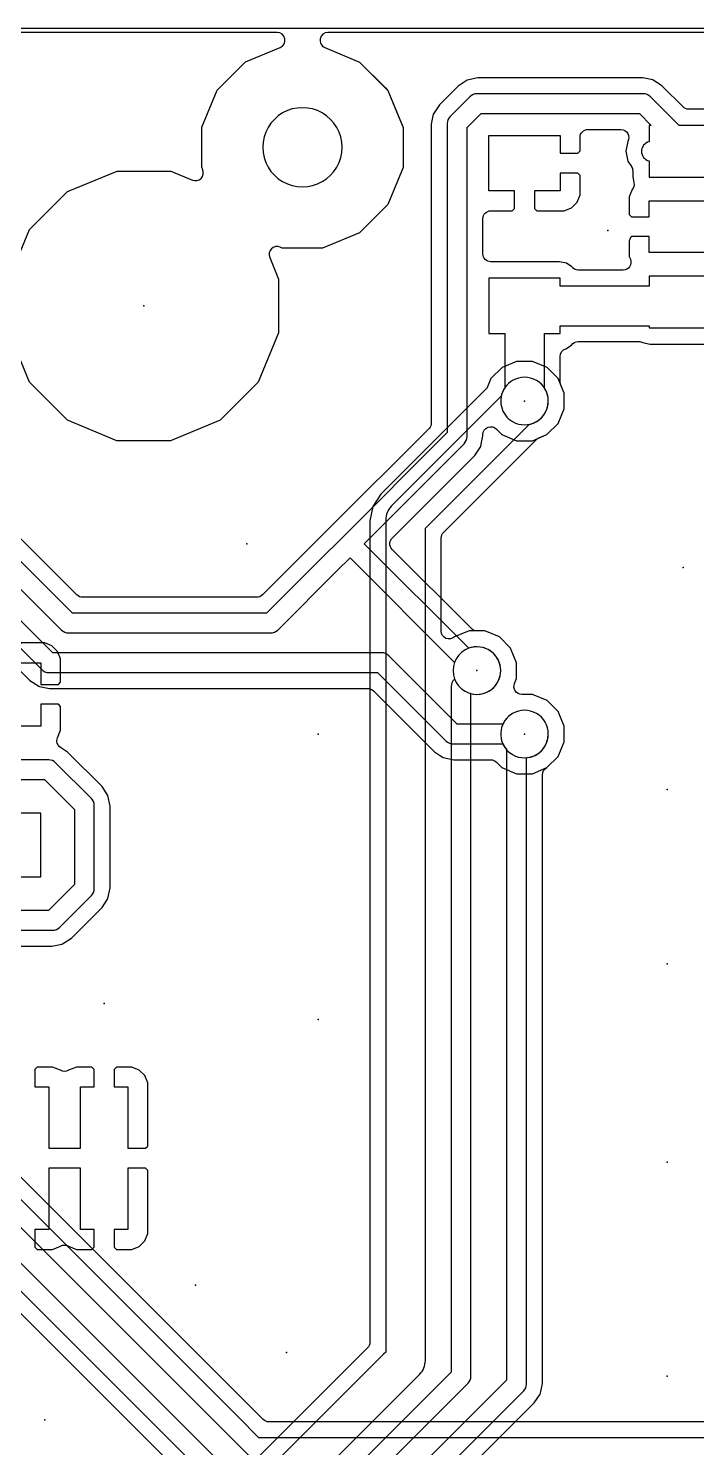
# Model space of a CAD drawing. Header units: millimetres. Extents: x 41 to 126, y -73 to -17.
# Drawn here: x 101.04 to 109.47, y -34.9 to -17 of the extents above; entities that cross this region are included whole.
import ezdxf

# ---------------------------------------------------------------- set-up
doc = ezdxf.new("R2010")
doc.units = ezdxf.units.MM
for name, color, linetype in [('Board', 5, 'Continuous'), ('Bottom', 70, 'Continuous'), ('Holes', 6, 'Continuous'), ('Top', 1, 'Continuous')]:
    doc.layers.add(name, color=color, linetype=linetype)

msp = doc.modelspace()

# ---------------------------------------------------------------- linework, layer by layer
at = {"layer": 'Board'}
msp.add_lwpolyline([(41, -73), (126, -73), (126, -17), (41, -17)], close=True, dxfattribs=at)
at = {"layer": 'Bottom'}
for points in [[(100.8, -20.16), (101.06, -19.536), (101.538, -19.058), (102.163, -18.8), (102.84, -18.8), (103.112, -18.913, 0.66818), (103.243, -18.783), (103.23, -18.752), (103.23, -18.246), (103.424, -17.78), (103.782, -17.423), (104.218, -17.242, 0.821045), (104.18, -17.05), (42.821, -17.05, 0.820314)], [(125.85, -17.05), (104.821, -17.05, 0.820314), (104.783, -17.242), (105.22, -17.424), (105.577, -17.782), (105.77, -18.248), (105.77, -18.754), (105.576, -19.22), (105.218, -19.577), (104.752, -19.77), (104.246, -19.77), (104.217, -19.758, 0.668178), (104.087, -19.888), (104.2, -20.163), (104.2, -20.84), (103.94, -21.464), (103.462, -21.942), (102.837, -22.2), (102.16, -22.2), (101.536, -21.94), (101.058, -21.462), (100.8, -20.837)], [(109.92, -18.019), (109.37, -18.019, -0.198912), (109.299, -17.99), (109.037, -17.727), (109.016, -17.714), (108.924, -17.652), (108.916, -17.65), (108.79, -17.625), (106.71, -17.625), (106.576, -17.652), (106.463, -17.727), (106.227, -17.963), (106.152, -18.076), (106.15, -18.082), (106.125, -18.21), (106.125, -21.974, -0.198912), (106.096, -22.045), (104.82, -23.32, -0.00094), (104.82, -23.32), (104.62, -23.52, -0.000941), (104.62, -23.52), (103.995, -24.146, -0.198912), (103.924, -24.175), (101.726, -24.175, -0.198912), (101.655, -24.146), (99.912, -22.402, -0.303585)], [(109.93, -18.225), (109.252, -18.225), (108.888, -17.862, 0.198912), (108.8, -17.825), (106.7, -17.825, 0.198912), (106.612, -17.862), (106.362, -18.112, 0.198912), (106.325, -18.2), (106.325, -20.4), (106.325, -22.098), (104.962, -23.462), (104.762, -23.662), (104.048, -24.375), (101.602, -24.375), (99.6, -22.373)], [(99.387, -22.513), (101.462, -24.588, 0.198912), (101.55, -24.625), (104.1, -24.625, 0.198912), (104.188, -24.588), (104.938, -23.838), (105.1, -23.677), (106.419, -24.996, 0.365828), (106.55, -25.36, 0.57735), (107, -25.1, 0.522652), (106.596, -24.819), (105.277, -23.5), (106.538, -22.238, 0.198912), (106.575, -22.15), (106.575, -20.4), (106.575, -18.252), (106.752, -18.075), (108.748, -18.075), (108.898, -18.225), (108.87, -18.225), (108.87, -18.429, 0.782881), (108.87, -18.671), (108.87, -18.875), (109.93, -18.875)], [(109.93, -19.825), (108.87, -19.825), (108.87, -19.625), (108.649, -19.625), (108.637, -19.637, -0.039453), (108.62, -19.681), (108.62, -19.875), (108.635, -19.912, -0.534515), (108.543, -20.05), (107.978, -20.05, -0.242532), (107.896, -20.008), (107.829, -19.962), (107.74, -19.944), (106.875, -19.944, -0.414214), (106.775, -19.844), (106.775, -19.4, -0.414214), (106.875, -19.3), (107.146, -19.3), (107.175, -19.271), (107.175, -19.05), (106.85, -19.05), (106.85, -18.35), (107.75, -18.35), (107.75, -18.575), (107.971, -18.575), (108, -18.546), (108, -18.375, -0.414213), (108.1, -18.275), (108.516, -18.275, -0.581251), (108.602, -18.426), (108.577, -18.55), (108.602, -18.674), (108.647, -18.742, -0.148336), (108.664, -18.798), (108.664, -18.866), (108.68, -18.95, -0.223985), (108.658, -19.032), (108.62, -19.125), (108.62, -19.346), (108.649, -19.375), (108.87, -19.375), (108.87, -19.175), (109.93, -19.175)], [(99.121, -23.28), (101.063, -25.223), (101.176, -25.298), (101.184, -25.3), (101.31, -25.325), (105.324, -25.325, -0.198912), (105.395, -25.354), (106.163, -26.123), (106.229, -26.167), (106.276, -26.198), (106.41, -26.225), (106.876, -26.225, -0.19914), (106.947, -26.254), (107.016, -26.324), (107.2, -26.4), (107.399, -26.4), (107.583, -26.324), (107.724, -26.184), (107.8, -26), (107.8, -25.801), (107.724, -25.617), (107.584, -25.476), (107.4, -25.4), (107.267, -25.4, -0.534511), (107.174, -25.262), (107.2, -25.2), (107.2, -25.001), (107.124, -24.817), (106.984, -24.676), (106.8, -24.6), (106.701, -24.6, -0.198685), (106.63, -24.571), (105.63, -23.571, -0.414214), (105.63, -23.429), (106.673, -22.387), (106.748, -22.274), (106.755, -22.243), (106.775, -22.14), (106.775, -22.124, -0.668494), (106.946, -22.053), (107.016, -22.124), (107.2, -22.2), (107.399, -22.2), (107.583, -22.124), (107.724, -21.984), (107.8, -21.8), (107.8, -21.601), (107.758, -21.498, -0.098271), (107.75, -21.46), (107.75, -21.137, -0.334887), (107.823, -21.041), (107.892, -20.996), (107.894, -20.994, -0.247739), (107.976, -20.95), (108.741, -20.95, -0.127373), (108.79, -20.963), (108.88, -20.981), (109.921, -20.981)], [(99.212, -23.088), (101.212, -25.088, 0.198912), (101.3, -25.125), (105.448, -25.125), (106.312, -25.988, 0.198912), (106.4, -26.025), (107.027, -26.025, 0.155593), (107.15, -26.16, 0.57735), (107.6, -25.9, 0.57735), (107.15, -25.64, 0.155593), (107.027, -25.775), (106.452, -25.775), (105.588, -24.912, 0.198912), (105.5, -24.875), (101.352, -24.875), (99.388, -22.912)], [(112.5, -35.275), (103.652, -35.275), (103.488, -35.112), (93.475, -25.098), (93.475, -24.875), (93.5, -24.875), (93.5, -24.025), (93.2, -24.025), (93.2, -24.875), (93.225, -24.875), (93.225, -25.15, 0.198912), (93.262, -25.238), (103.312, -35.288), (103.512, -35.488, 0.198912), (103.6, -35.525), (112.448, -35.525)], [(97.014, -29.274), (103.17, -35.43, -0.00094)], [(112.69, -34.575), (104.076, -34.575, -0.198912), (104.005, -34.546), (103.83, -34.37, -0.00094), (103.83, -34.37), (101.743, -32.283), (98.961, -29.501)]]:
    msp.add_lwpolyline(points, format="xyb", dxfattribs=at)
for points in [[(105, -18.5, 0.57735), (104.25, -18.067, 0.57735), (104.25, -18.933, 0.57735)], [(107.55, -20.85), (107.75, -20.85), (107.75, -20.75), (108.87, -20.75), (108.87, -20.775), (109.93, -20.775), (109.93, -20.125), (108.87, -20.125), (108.87, -20.25), (107.75, -20.25), (107.75, -20.15), (106.85, -20.15), (106.85, -20.85), (107.05, -20.85), (107.05, -21.534, 0.432518), (107.15, -21.96, 0.57735), (107.6, -21.7, 0.147477), (107.55, -21.534)], [(114.1, -36.425), (114.127, -36.425, 0.155593), (114.25, -36.56, 0.57735), (114.7, -36.3, 0.57735), (114.25, -36.04, 0.140026), (114.135, -36.159), (112.788, -34.812, 0.198912), (112.7, -34.775), (112.5, -34.775), (103.952, -34.775), (103.688, -34.512), (94, -24.823), (94, -24.025), (93.7, -24.025), (93.7, -24.875), (93.728, -24.875, 0.147057), (93.762, -24.938), (103.512, -34.688), (103.812, -34.988, 0.198912), (103.9, -35.025), (112.5, -35.025), (112.648, -35.025), (114.012, -36.388, 0.198912)]]:
    msp.add_lwpolyline(points, format="xyb", close=True, dxfattribs=at)
msp.add_lwpolyline([(107.75, -18.825), (107.75, -19.05), (107.425, -19.05), (107.425, -19.271), (107.454, -19.3), (107.8, -19.3), (107.892, -19.262), (107.962, -19.192), (108, -19.1), (108, -18.854), (107.971, -18.825)], close=True, dxfattribs=at)
at = {"layer": 'Holes'}
for p in [(108.35, -19.55), (102.5, -20.5), (107.3, -21.7), (103.8, -23.5), (109.3, -23.8), (106.7, -25.1), (104.7, -25.9), (107.3, -25.9), (109.1, -26.6), (109.1, -28.8), (102, -29.3), (104.7, -29.5), (109.1, -31.3), (103.15, -32.85), (104.3, -33.7), (109.1, -34), (101.25, -34.55)]:
    msp.add_point(p, dxfattribs=at)
at = {"layer": 'Top'}
for points in [[(100.8, -20.16), (101.06, -19.536), (101.538, -19.058), (102.163, -18.8), (102.84, -18.8), (103.112, -18.913, 0.66818), (103.243, -18.783), (103.23, -18.752), (103.23, -18.246), (103.424, -17.78), (103.782, -17.423), (104.218, -17.242, 0.821045), (104.18, -17.05), (42.821, -17.05, 0.820314)], [(125.85, -17.05), (104.821, -17.05, 0.820314), (104.783, -17.242), (105.22, -17.424), (105.547, -17.751), (105.577, -17.782), (105.696, -18.069), (105.77, -18.248), (105.77, -18.754), (105.576, -19.22), (105.218, -19.577), (104.752, -19.77), (104.246, -19.77), (104.217, -19.758, 0.668178), (104.087, -19.888), (104.2, -20.163), (104.2, -20.84), (103.94, -21.464), (103.462, -21.942), (102.837, -22.2), (102.16, -22.2), (101.536, -21.94), (101.058, -21.462), (100.8, -20.837)], [(105.2, -36.56), (107.423, -34.337), (107.498, -34.224), (107.505, -34.193), (107.525, -34.09), (107.525, -26.415, -0.291263), (107.583, -26.324), (107.724, -26.184), (107.8, -26), (107.8, -25.801), (107.724, -25.617), (107.584, -25.476), (107.4, -25.4), (107.267, -25.4, -0.534511), (107.174, -25.262), (107.2, -25.2), (107.2, -25.001), (107.124, -24.817), (106.984, -24.676), (106.8, -24.6), (106.601, -24.6), (106.417, -24.676, -0.64889), (106.25, -24.602), (106.25, -23.428, -0.198912), (106.279, -23.357), (107.448, -22.188, -0.098712), (107.481, -22.166), (107.583, -22.124), (107.724, -21.984), (107.8, -21.8), (107.8, -21.601), (107.724, -21.417), (107.584, -21.276), (107.4, -21.2), (107.201, -21.2), (107.017, -21.276), (106.876, -21.416), (106.834, -21.519, -0.098272), (106.812, -21.552), (105.489, -22.875), (105.386, -23.029), (105.35, -23.21), (105.35, -33.572, -0.198912), (105.321, -33.643), (102.089, -36.875)], [(102.65, -37.304), (105.877, -34.077), (105.977, -33.977, 0.198912), (106.05, -33.8), (106.05, -23.304), (107.36, -21.994, 0.356858), (107.6, -21.7, 0.57735), (107.15, -21.44, 0.215099), (107.006, -21.64), (105.623, -23.023, 0.198912), (105.55, -23.2), (105.55, -33.696), (105.523, -33.723), (102.223, -37.023, 0.198912)], [(100.876, -28.575), (101.34, -28.575), (101.466, -28.55), (101.474, -28.548), (101.587, -28.473), (101.973, -28.087), (102.042, -27.983), (102.048, -27.974), (102.075, -27.84), (102.075, -26.81), (102.048, -26.676), (101.973, -26.563), (101.537, -26.127), (101.448, -26.068, -0.357804), (101.411, -25.946), (101.451, -25.85), (101.451, -25.554), (101.422, -25.525), (101.201, -25.525), (101.201, -25.8), (100.401, -25.8)], [(100.752, -28.375), (101.35, -28.375, 0.198912), (101.438, -28.338), (101.838, -27.938, 0.198912), (101.875, -27.85), (101.875, -26.8, 0.198912), (101.838, -26.712), (101.388, -26.262, 0.198912), (101.3, -26.225), (99.202, -26.225)], [(99.202, -26.475), (101.248, -26.475), (101.625, -26.852), (101.625, -27.798), (101.298, -28.125), (100.7, -28.125, 0.198913)]]:
    msp.add_lwpolyline(points, format="xyb", dxfattribs=at)
for points in [[(105, -18.5, 0.57735), (104.25, -18.067, 0.57735), (104.25, -18.933, 0.57735)], [(106.412, -25.212, 0.198912), (106.375, -25.3), (106.375, -33.948), (103.812, -36.512), (103.612, -36.712, 0.006839), (103.609, -36.714, 0.054104), (103.55, -36.74, 0.57735), (103.55, -37.26, 0.57735), (104, -37, 0.213185), (103.9, -36.777), (103.988, -36.688), (106.588, -34.088, 0.198912), (106.625, -34), (106.625, -25.39, 0.490314), (107, -25.1, 0.57735), (106.55, -24.84, 0.365828), (106.419, -25.204)], [(104.312, -40.088), (106.119, -41.896, 0.365828), (106.25, -42.26, 0.57735), (106.7, -42, 0.522652), (106.296, -41.719), (104.525, -39.948), (104.525, -36.952), (107.288, -34.188, 0.198912), (107.325, -34.1), (107.325, -33.4), (107.325, -31.2), (107.325, -26.199, 0.389983), (107.6, -25.9, 0.57735), (107.15, -25.64, 0.473817), (107.075, -26.098), (107.075, -31.2), (107.075, -33.4), (107.075, -34.048), (104.312, -36.812, 0.198912), (104.275, -36.9), (104.275, -40, 0.198912)], [(99.789, -28.488), (100.577, -27.7), (101.201, -27.7), (101.201, -26.9), (100.401, -26.9), (100.401, -27.523), (99.649, -28.275), (97.6, -28.275, 0.198912), (97.512, -28.312), (96.504, -29.319, 0.223415), (96.25, -29.34, 0.57735), (96.25, -29.86, 0.57735), (96.7, -29.6, 0.089141), (96.681, -29.496), (97.652, -28.525), (99.701, -28.525, 0.198912)], [(101.875, -30.35), (101.875, -30.129), (101.846, -30.1), (101.65, -30.1), (101.551, -30.141, -0.27143), (101.449, -30.141), (101.35, -30.1), (101.154, -30.1), (101.125, -30.129), (101.125, -30.35), (101.3, -30.35), (101.3, -31.125), (101.7, -31.125), (101.7, -30.35)], [(101.125, -32.15), (101.125, -32.371), (101.154, -32.4), (101.35, -32.4), (101.449, -32.359, -0.27143), (101.551, -32.359), (101.65, -32.4), (101.846, -32.4), (101.875, -32.371), (101.875, -32.15), (101.7, -32.15), (101.7, -31.375), (101.3, -31.375), (101.3, -32.15)]]:
    msp.add_lwpolyline(points, format="xyb", close=True, dxfattribs=at)
for points in [[(100.926, -25), (101.201, -25), (101.201, -25.275), (101.422, -25.275), (101.451, -25.246), (101.451, -24.95), (101.413, -24.858), (101.342, -24.788), (101.251, -24.75), (100.955, -24.75), (100.926, -24.779)], [(102.125, -30.35), (102.3, -30.35), (102.3, -31.125), (102.521, -31.125), (102.55, -31.096), (102.55, -30.3), (102.512, -30.208), (102.442, -30.138), (102.35, -30.1), (102.154, -30.1), (102.125, -30.129)], [(102.3, -31.375), (102.3, -32.15), (102.125, -32.15), (102.125, -32.371), (102.154, -32.4), (102.35, -32.4), (102.442, -32.362), (102.512, -32.292), (102.55, -32.2), (102.55, -31.404), (102.521, -31.375)]]:
    msp.add_lwpolyline(points, close=True, dxfattribs=at)

doc.saveas('drawing.dxf')
